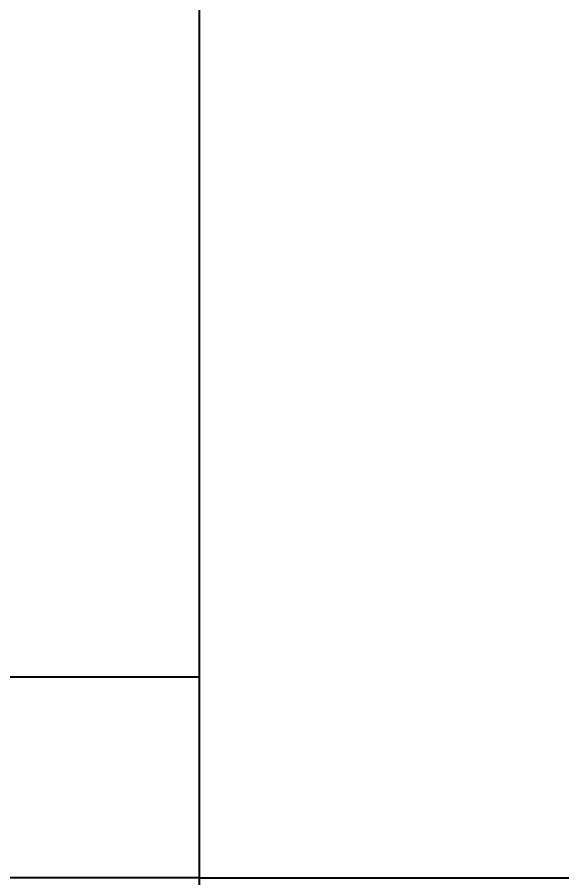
# Model space of a CAD drawing. Header units: inches. Extents: x 4922 to 62210, y 297812 to 334352.
# Drawn here: x 46531 to 47888, y 299900 to 302042 of the extents above; entities that cross this region are included whole.
import ezdxf

# ---------------------------------------------------------------- set-up
doc = ezdxf.new("R2010")
doc.units = ezdxf.units.IN
doc.header["$MEASUREMENT"] = 0
doc.layers.add('图框', color=4, linetype='Continuous')
doc.styles.get("Standard").update_dxf_attribs({"font": 'txt', "bigfont": 'gbcbig.shx'})
doc.dimstyles.new('Standard-yuanban', dxfattribs={"dimtxt": 800, "dimasz": 0.18, "dimexe": 0.18, "dimexo": 0.0625, "dimgap": 0.09, "dimtad": 0, "dimtih": 1, "dimtoh": 1, "dimdec": 4, "dimlfac": 0.02, "dimzin": 0, "dimdsep": 46, "dimtxsty": 'Standard', "dimcen": 0.09, "dimadec": 0, "dimazin": 0, "dimtfac": 1, "dimtdec": 4, "dimtofl": 0, "dimtmove": 0, "dimatfit": 3, "dimfxl": 1, "dimtolj": 1, "dimtzin": 0, "dimarcsym": 0})

# ---------------------------------------------------------------- blocks, each defined once
blk = doc.blocks.new('tk1')
at = {"layer": '图框'}
for p, q in [((10, 584), (10, -10)), ((0, 0), (10, 0)), ((10, -10), (-831, -10))]:
    blk.add_line(p, q, dxfattribs=at)
blk = doc.blocks.new('*D4')
at = {"color": 0, "lineweight": -2, "transparency": 16777216}
for p, q in [((4934.4, 299900.4), (4934.4, 298337)), ((46984.4, 299900.4), (46984.4, 298337)), ((4934.6, 298337.2), (23559.4, 298337.2)), ((46984.3, 298337.2), (28359.5, 298337.2))]:
    blk.add_line(p, q, dxfattribs=at)
at = {"color": 0, "transparency": 16777216}
for points in [[(4934.6, 298337.2), (4934.6, 298337.1), (4934.4, 298337.2)], [(46984.3, 298337.2), (46984.3, 298337.1), (46984.4, 298337.2)]]:
    blk.add_solid(points, dxfattribs=at)
at = {"layer": 'Defpoints', "color": 0, "transparency": 16777216}
for p in [(4934.4, 299900.5), (46984.4, 299900.5), (46984.4, 298337.2)]:
    blk.add_point(p, dxfattribs=at)
at = {"color": 0, "transparency": 16777216, "insert": (25959.4, 298337.2), "char_height": 800, "attachment_point": 5}
blk.add_mtext('\\A1;841.0000', dxfattribs=at)
blk = doc.blocks.new('*D5')
at = {"color": 0, "lineweight": -2, "transparency": 16777216}
for p, q in [((46984.5, 329600.5), (59741.2, 329600.5)), ((59741, 329600.3), (59741, 315150.6)), ((59741, 299900.7), (59741, 314350.4)), ((46984.5, 299900.5), (59741.2, 299900.5))]:
    blk.add_line(p, q, dxfattribs=at)
at = {"color": 0, "transparency": 16777216}
for points in [[(59740.9, 329600.3), (59741, 329600.3), (59741, 329600.5)], [(59740.9, 299900.7), (59741, 299900.7), (59741, 299900.5)]]:
    blk.add_solid(points, dxfattribs=at)
at = {"layer": 'Defpoints', "color": 0, "transparency": 16777216}
for p in [(46984.4, 329600.5), (59741, 329600.5), (46984.4, 299900.5)]:
    blk.add_point(p, dxfattribs=at)
at = {"color": 0, "transparency": 16777216, "insert": (59741, 314750.5), "char_height": 800, "attachment_point": 5}
blk.add_mtext('\\A1;594.0000', dxfattribs=at)

msp = doc.modelspace()

# ---------------------------------------------------------------- block references
at = {"linetype": 'Continuous', "xscale": 50, "yscale": 50, "zscale": 50}
msp.add_blockref('tk1', (46484.44132, 300400.49965), dxfattribs=at)

# ---------------------------------------------------------------- dimensions: what is measured, and where the dimension line sits
dim = msp.add_linear_dim(base=(59740.97563, 329600.49965), p1=(46984.44132, 299900.49965), p2=(46984.44132, 329600.49965), angle=90, dimstyle='Standard-yuanban')
dim.commit()
dim.dimension.update_dxf_attribs({"geometry": '*D5', "text_midpoint": (59740.97563, 314750.49965)})
dim = msp.add_linear_dim(base=(46984.44132, 298337.157), p1=(4934.44132, 299900.49965), p2=(46984.44132, 299900.49965), dimstyle='Standard-yuanban')
dim.commit()
dim.dimension.update_dxf_attribs({"geometry": '*D4', "text_midpoint": (25959.44132, 298337.157)})

doc.saveas('drawing.dxf')
